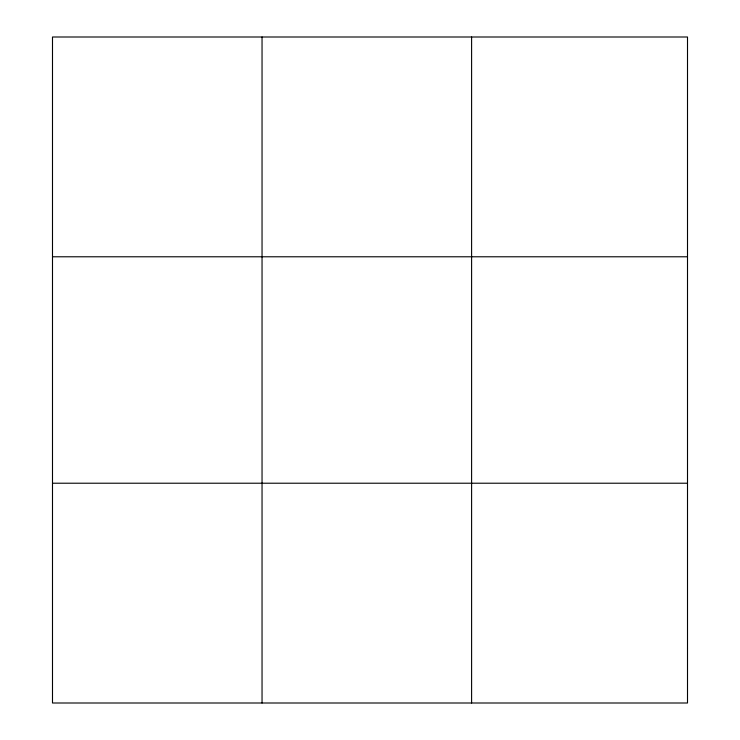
<?xml version="1.0" encoding="UTF-8"?>
<svg xmlns="http://www.w3.org/2000/svg" width="740" height="740" viewBox="0 0 740 740"><rect width="100%" height="100%" fill="white"/><g stroke="black" fill="none" stroke-linecap="round" stroke-linejoin="round"><path stroke-width="1.11" d="M262.043 703L262.043 37M471.602 703L471.602 37M52.494 256.78L687.506 256.78M52.494 483.22L687.506 483.22M687.506 648.055L687.506 703L52.494 703L52.494 37L687.506 37L687.506 648.055"/></g></svg>
